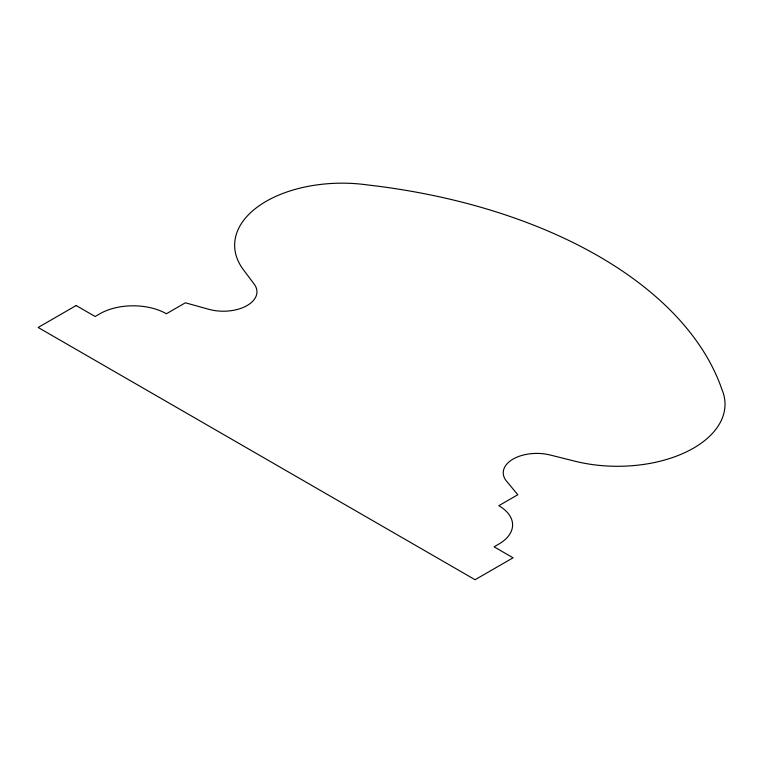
<?xml version="1.0" encoding="UTF-8"?>
<svg xmlns="http://www.w3.org/2000/svg" width="763" height="763" viewBox="0 0 763 763"><rect width="100%" height="100%" fill="white"/><g stroke="black" fill="none" stroke-linecap="round" stroke-linejoin="round"><path stroke-width="1.14" d="M76.147 305.534L38.15 327.47L475.082 579.727L513.07 557.791L494.071 546.833L498.821 544.086A47.01 27.144 0 0 0 498.821 505.697L517.819 494.729L506.556 481.195A33.582 19.39 0 0 1 512.612 459.355A33.582 19.39 0 0 1 550.171 455.006L574.825 461.176A107.459 62.041 0 0 0 686.9 451.639A107.459 62.041 0 0 0 721.912 389.435A450.685 260.202 0 0 0 367.756 184.961A107.459 62.041 0 0 0 260.011 205.18A107.459 62.041 0 0 0 243.502 269.883L254.184 284.122A33.582 19.39 0 0 1 246.649 305.801A33.582 19.39 0 0 1 208.824 309.301L185.38 302.797L166.382 313.765A47.01 27.144 0 0 0 99.886 313.765L95.137 316.502L76.147 305.534"/></g></svg>
